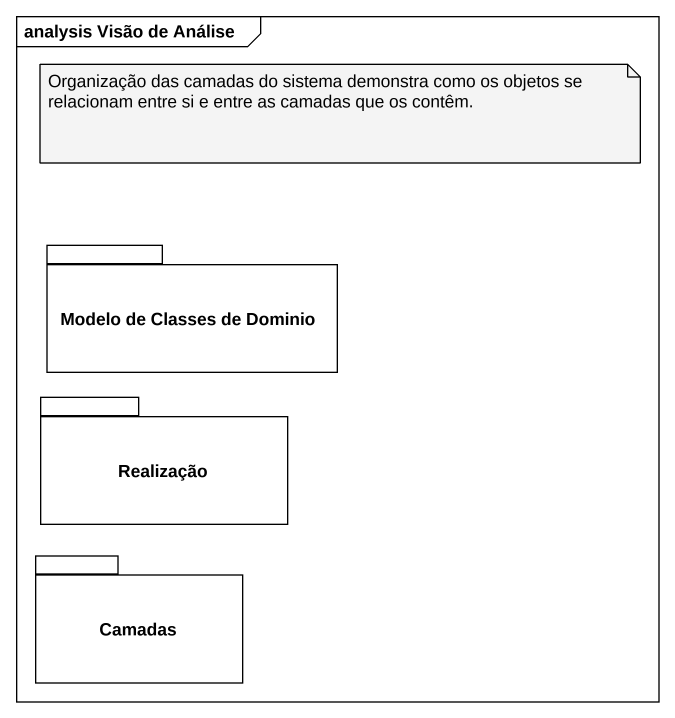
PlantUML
@startuml
mainframe analysis Visão de Análise
package "Modelo de Classes de Dominio" as Modelo_de_Classes_de_Dominio {
}
package Realização {
}
package Camadas {
}
note as N1
  Organização das camadas do sistema demonstra como os objetos se relacionam entre si e entre as camadas que os contêm.
end note
@enduml
